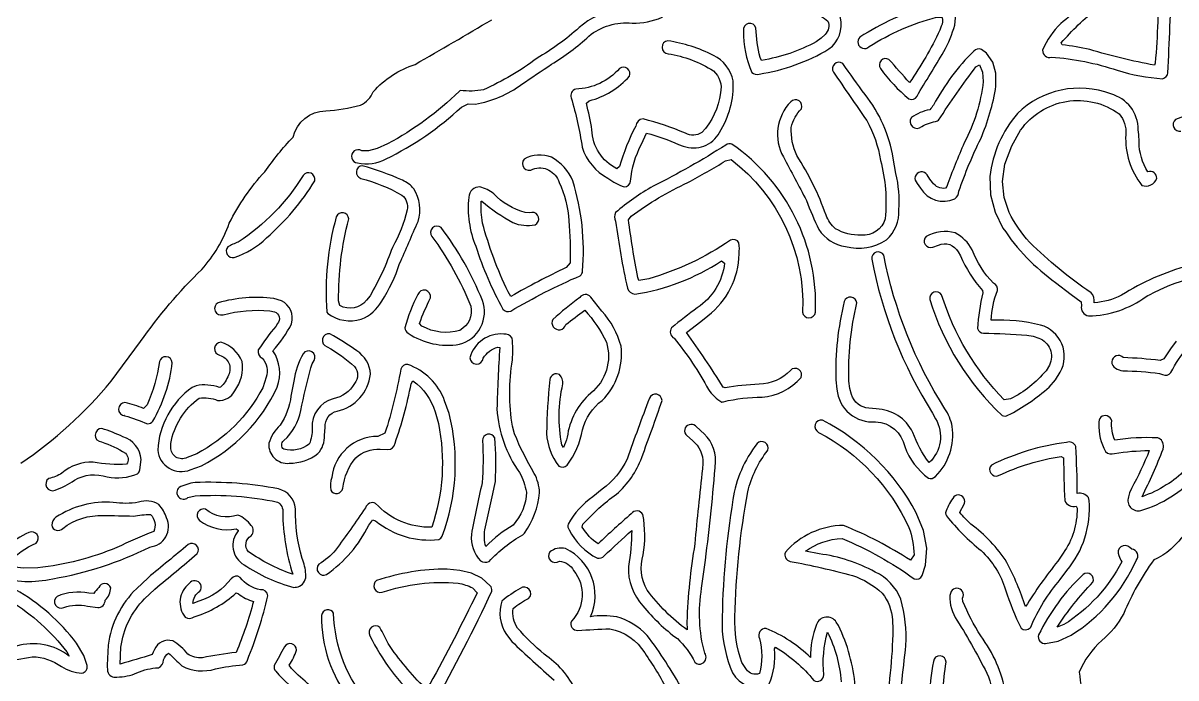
# Model space of a CAD drawing. Extents: x 1.4 to 96.1, y 1 to 80.1.
# Drawn here: x 36.22 to 41.8, y 22.98 to 26.14 of the extents above; entities that cross this region are included whole.
import ezdxf

# ---------------------------------------------------------------- set-up
doc = ezdxf.new("R2010")
doc.units = 0
doc.linetypes.add('0', pattern=[0])
doc.layers.add('1', color=7, linetype='0')

msp = doc.modelspace()

# ---------------------------------------------------------------- linework, layer by layer
at = {"layer": '1'}
for points in [[(41.412727, 26.309738, -0.047872), (41.238667, 26.142059, 0.103732), (41.150333, 26.0121, 0.510016), (41.192486, 25.978485, -0.066905), (41.511059, 25.915253, 0.057067), (41.730976, 25.874634, 0.340664), (41.756168, 25.903215, 0.000241), (41.776493, 26.350176, 0.095282)], [(41.712311, 26.349762, -0.018237), (41.695187, 25.950439), (41.690685, 25.940201, -0.027808), (41.378475, 26.015686, 0.034731), (41.244469, 26.038162), (41.239693, 26.047287, -0.043322), (41.412857, 26.214264, 0.071101)], [(36.207748, 24.016418, 0.070766), (36.644474, 24.412888), (36.787338, 24.604691, -0.049026), (37.083385, 24.952713, 0.095536), (37.216011, 25.1763, -0.069223), (37.387993, 25.425049, -0.038868), (37.524311, 25.591995, -0.338275), (37.682594, 25.719727, 0.056846), (37.850636, 25.746979, 0.192498), (37.912228, 25.811661, -0.134247), (38.115345, 25.943787, 0.001932), (38.486008, 26.159805, -0.101819)], [(41.857185, 24.970917, 0.076833), (41.531597, 24.827805, -0.098102), (41.399796, 24.792038, 0.241405), (41.384541, 24.839905, -0.04572), (41.087399, 25.084167, -0.066354), (40.988316, 25.228348), (40.964264, 25.300766), (40.956825, 25.378204), (40.9683, 25.461227), (41.000988, 25.550491), (41.043648, 25.626022, -0.41607), (41.520847, 25.704865, -0.200744), (41.552254, 25.60463, 0.182519), (41.630402, 25.359177, 0.423719), (41.70229, 25.393356, 0.544251), (41.659904, 25.424301, -0.145095), (41.616955, 25.569717), (41.614895, 25.60434), (41.613155, 25.627411, 0.340813), (41.480049, 25.801193, 0.291976), (41.028954, 25.707077, 0.149832), (40.895161, 25.402298), (40.898502, 25.313324), (40.920586, 25.230377), (40.958588, 25.152954, 0.089776), (41.213379, 24.889267), (41.288673, 24.832458), (41.337055, 24.79689), (41.337608, 24.777435, 0.409969), (41.372013, 24.728104, 0.154546), (41.651028, 24.821842), (41.659, 24.826246), (41.666969, 24.830658, -0.063509), (41.86945, 24.909271)], [(42.001522, 25.722107, 0.100777), (41.793835, 25.677061, 0.810352), (41.819653, 25.621628, -0.118722)], [(41.796822, 24.606476), (41.768456, 24.56958), (41.737255, 24.520432), (41.718769, 24.51355, 0.016847), (41.540356, 24.526886, 1.206475), (41.502777, 24.476395, 0.127939), (41.538902, 24.46283, -0.029249), (41.716274, 24.449921), (41.730335, 24.445419, 0.373401), (41.770874, 24.454514, -0.06986), (41.854008, 24.575714)], [(40.44598, 22.755531, -0.000273), (40.489101, 23.136108, 0.081971), (40.46368, 23.359299, 0.191349), (40.340469, 23.49057, 0.091554), (40.069809, 23.5784), (40.002583, 23.591095, -0.14168), (40.179901, 23.65274, -0.057718), (40.529194, 23.45784, 0.389749), (40.568424, 23.473618), (40.584541, 23.523163), (40.589981, 23.605713), (40.573677, 23.690903), (40.539204, 23.776703, 0.150534), (40.085297, 24.224609, 0.872786), (40.066959, 24.165497, -0.163945), (40.503601, 23.706238, -0.080628), (40.528301, 23.5728), (40.511288, 23.547211, 0.047008), (40.187649, 23.715652, 0.212923), (39.905991, 23.585892, 0.492261), (39.929188, 23.542068, -0.019162), (40.230148, 23.474014, -0.106134), (40.374054, 23.388031, -0.162123), (40.423416, 23.257004), (40.426308, 23.214905, -0.038762), (40.383514, 22.792114)], [(41.893574, 24.08844, -0.191764), (41.747768, 23.911194, -0.062271), (41.631119, 23.854553, 0.023165), (41.733387, 24.084642), (41.734325, 24.095055, 0.368474), (41.707104, 24.138578, 0.055519), (41.49889, 24.12709, -0.110674), (41.484425, 24.221115, 1.008452), (41.422333, 24.207962, 0.139419), (41.454853, 24.072601, 0.315129), (41.498158, 24.064102, -0.035732), (41.666405, 24.07753, -0.032424), (41.579708, 23.893875), (41.571224, 23.872513), (41.565712, 23.853256, 0.604942), (41.625809, 23.787598, 0.134841), (41.893219, 23.955978, 0.145439)], [(40.243965, 22.937256, 0.090807), (40.162891, 23.232452), (40.152191, 23.247696, 0.642102), (40.057049, 23.236588, 0.105291), (40.027893, 23.07692, 0.098305), (39.812382, 23.217669, 0.591678), (39.781216, 23.169815, -0.127456), (39.780327, 22.999331, -0.339434), (39.717739, 23.019241), (39.696068, 23.052536, -0.098723), (39.662247, 23.274414, -0.040659), (39.724167, 23.87825, -0.106524), (39.820831, 24.078934, 0.81683), (39.768833, 24.111282, 0.12917), (39.652107, 23.84024, 0.037307), (39.599472, 23.234314, 0.096526), (39.65089, 23.00309, 0.381548), (39.822823, 22.944092)], [(41.963951, 23.821594, -0.024665), (41.770737, 23.600159, -0.074933), (41.68787, 23.548874, 0.058203), (41.542549, 23.290192, -0.103044), (41.436367, 23.159409, 0.108296), (41.326683, 23.006424, -0.087077), (41.325581, 22.686142, -0.157556), (41.27792, 22.626053, 0.118665), (41.181763, 22.50972, 0.179731), (41.186203, 22.460266, 0.07094), (41.47477, 21.891785, -0.081538), (41.8228, 21.146423, -0.075347)], [(39.407875, 22.921188, 0.037736), (39.23719, 23.184143, 0.135012), (39.090527, 23.2742, 0.073925), (38.963581, 23.274612, 0.407637), (38.842583, 23.603561, 0.238113), (38.76646, 23.587633, 0.858792), (38.812809, 23.543106, -0.253142), (38.881596, 23.497803, -0.383074), (38.871113, 23.253252, 0.574975), (38.901447, 23.208496, -0.004622), (39.056637, 23.215958, -0.211334), (39.225346, 23.099609, -0.024404), (39.336437, 22.919189)], [(38.892471, 22.916916, 0.136567), (38.739731, 23.093002, -0.041187), (38.610939, 23.219193, -0.189586), (38.589767, 23.314606, -0.053465), (38.663338, 23.362823, 0.980365), (38.623146, 23.410919, 0.046322), (38.53487, 23.35022, 0.238429), (38.557533, 23.188538), (38.582451, 23.155014, 0.011064), (38.787823, 22.967651, -0.132684)], [(39.827724, 22.949432, 0.127567), (39.852692, 23.118561), (39.857471, 23.127487, -0.089095), (40.044151, 22.965925, 0.584952), (40.091331, 22.993225, -0.087265), (40.109123, 23.200516, -0.097139), (40.175648, 22.9599, 0.110665)]]:
    msp.add_lwpolyline(points, format="xyb", dxfattribs=at)
for points in [[(39.778603, 25.897018, 0.097352), (40.11697, 26.018265, 0.301623), (40.172131, 26.169052, 0.204329), (40.114822, 26.226913, 0.007848), (39.908775, 26.294159, -0.188576), (39.830944, 26.378571, 1.008672), (39.780056, 26.339798), (39.796886, 26.309326, 0.169631), (39.965733, 26.208542), (40.035431, 26.189041, -0.131454), (40.11211, 26.153198, -0.297532), (40.097843, 26.088501), (40.079498, 26.070435), (40.055382, 26.05304, -0.0826), (39.790867, 25.963303), (39.783253, 25.976578, -0.052712), (39.763836, 26.119431, 0.940375), (39.702686, 26.105438, 0.105437), (39.743931, 25.905457, 0.294427)], [(38.774399, 25.944809, 0.056), (38.955666, 26.080658, -0.197944), (39.164925, 26.143051, 0.104538), (39.310158, 26.1716, 0.933198), (39.269444, 26.220856, -0.066943), (39.098995, 26.204514, 0.163242), (38.908867, 26.121445, -0.048435), (38.704811, 25.973679, -0.057549), (38.44606, 25.821701, -0.078508), (38.334, 25.817537, 0.063582), (38.327515, 25.81308, -0.07032), (37.982075, 25.559784), (37.93137, 25.537292), (37.888737, 25.525406), (37.856792, 25.526339, 1.286737), (37.83638, 25.467453, 0.181072), (37.974239, 25.486725, 0.074136), (38.339153, 25.737732), (38.37112, 25.752594), (38.406395, 25.751907, 0.118757), (38.630726, 25.847549, -0.002329)], [(40.54269, 25.789902, -0.005875), (40.673244, 26.005447, 0.05147), (40.725273, 26.134186), (40.728111, 26.168808, 0.375716), (40.666351, 26.235046), (40.636452, 26.23584), (40.59655, 26.22934, 0.065939), (40.266747, 26.075777, 1.01445), (40.310799, 26.029556, -0.076292), (40.637043, 26.172218, -0.054761), (40.664227, 26.170731, -0.192279), (40.65947, 26.128571), (40.652573, 26.1091, -0.043097), (40.506489, 25.856003, -0.004498), (40.407192, 25.967896, 0.785303), (40.36549, 25.923752, 0.057579), (40.502693, 25.776718, 0.387563)], [(39.15731, 25.379242, -0.102793), (39.210049, 25.558075), (39.234806, 25.611038, -0.049286), (39.389622, 25.55629), (39.411308, 25.549332, 0.38212), (39.586765, 25.615494, 0.157416), (39.65329, 25.864365, 0.237211), (39.55809, 25.987579, 0.075819), (39.336929, 26.05806, 0.901645), (39.338436, 25.995499, -0.105375), (39.557571, 25.912506, -0.269899), (39.592381, 25.805725, -0.155002), (39.502121, 25.614273, -0.265429), (39.422081, 25.611359, 0.042243), (39.21727, 25.680161, 0.36425), (39.1819, 25.645645, 0.04982), (39.104179, 25.450455), (39.090744, 25.439789, -0.276748), (38.970257, 25.627731, 0.021838), (38.943413, 25.756836), (38.957516, 25.767975, 0.149871), (39.151287, 25.886795, 0.768345), (39.103779, 25.924088, -0.205884), (38.89196, 25.82402, 0.45665), (38.870148, 25.781921, -0.033931), (38.92313, 25.543472, 0.196943), (39.047604, 25.393326, 0.072983), (39.126629, 25.352127, 0.372436)], [(40.724964, 25.294815, 0.249964), (40.745182, 25.331284, -0.031082), (40.850899, 25.584213, 0.060146), (40.924637, 25.838425), (40.924782, 25.901276), (40.910187, 25.955399), (40.878048, 25.998688), (40.85463, 26.015411, 0.334014), (40.816765, 26.008102, 0.074762), (40.622871, 25.747404, -0.024507), (40.604111, 25.725037, 0.09886), (40.515659, 25.687515, 0.931948), (40.565472, 25.644363, -0.072101), (40.642292, 25.670715), (40.646896, 25.674179, -0.015359), (40.827896, 25.932526), (40.845604, 25.941177), (40.860149, 25.906067), (40.86322, 25.861252, -0.090513), (40.771591, 25.564804, 0.016105), (40.686855, 25.354202), (40.680901, 25.345276, -0.285284), (40.61747, 25.37323), (40.604515, 25.389771), (40.592087, 25.409559, 1.155778), (40.543793, 25.368484), (40.559639, 25.345306, 0.38939)], [(40.427391, 25.490845, 0.127133), (40.291443, 25.798031, -0.002667), (40.183231, 25.948046, 0.836712), (40.138569, 25.905727, -0.002109), (40.299309, 25.672302, -0.089597), (40.365841, 25.47998, -0.090578), (40.388493, 25.198242, -0.362954), (40.273045, 25.118958, -0.148747), (40.14769, 25.14975, -0.129172), (40.102604, 25.215042, 0.057628), (39.961075, 25.503983, -0.12234), (39.934509, 25.639496, -0.145211), (39.98362, 25.729385, 0.835743), (39.93211, 25.763031, 0.331379), (39.896118, 25.496803, -0.004432), (40.007908, 25.285873, 0.023454), (40.068134, 25.145691, 0.221768), (40.196671, 25.063599, 0.213088), (40.394989, 25.096039, 0.224868), (40.455341, 25.241119, 0.072515), (40.440922, 25.416672)], [(39.607086, 24.313477, -0.059614), (39.793167, 24.335541, 0.195557), (39.981808, 24.430756, 0.848993), (39.930676, 24.465225, -0.197392), (39.778393, 24.397964, 0.037432), (39.614521, 24.380264), (39.604389, 24.384003, 0.018444), (39.427174, 24.648773), (39.49625, 24.701462), (39.531555, 24.729416, 0.229252), (39.682163, 25.028231, 0.060703), (39.681461, 25.080875, 0.407976), (39.63974, 25.093979, -0.081531), (39.244854, 24.908066), (39.197567, 24.898743), (39.191692, 24.913818, -0.015548), (39.147217, 25.193268), (39.159374, 25.209915, -0.049313), (39.434742, 25.373337, 0.019677), (39.616943, 25.478271), (39.643005, 25.484375, -0.245909), (39.989254, 24.746643, 0.889965), (40.051353, 24.746429, 0.257467), (39.64764, 25.558319, 0.256168), (39.617855, 25.55426, -0.028065), (39.266621, 25.35553, 0.049063), (39.084415, 25.22757, 0.253102), (39.084797, 25.186005, 0.022031), (39.141987, 24.862461, 0.281738), (39.178043, 24.832916, 0.106679), (39.596416, 24.994125), (39.611645, 24.983322, -0.220877), (39.479931, 24.768036, 0.009422), (39.355698, 24.671188, 0.458102), (39.367702, 24.62059, -0.04781), (39.533905, 24.372602, 0.122689), (39.598892, 24.312088, 0.066714)], [(38.577606, 24.751923, -0.030078), (38.913536, 24.922546, 0.21009), (38.925045, 24.944901, 0.095271), (38.878033, 25.380749, 0.166853), (38.774994, 25.494886, 0.226966), (38.642132, 25.486235, 0.899366), (38.684803, 25.438065, -0.425359), (38.811432, 25.37355, -0.103719), (38.858086, 25.188263, -0.037889), (38.864201, 24.984787), (38.846203, 24.961685, 0.020881), (38.578728, 24.822708), (38.564682, 24.844681, -0.046115), (38.440731, 25.177292, -0.056929), (38.434448, 25.282562), (38.437073, 25.282181, 0.047279), (38.587814, 25.17926, 0.148216), (38.695423, 25.169117, 0.83909), (38.67918, 25.228516), (38.665943, 25.227112), (38.647636, 25.227997, -0.133322), (38.494987, 25.318359, 0.101163), (38.428307, 25.351746, 0.408346), (38.374355, 25.301849, 0.123751), (38.408398, 25.064987, 0.046508), (38.539272, 24.761658, 0.356312)], [(37.854027, 24.712021, 0.174304), (37.953514, 24.799835, 0.069077), (38.039986, 24.980774, -0.002325), (38.129669, 25.184967, 0.219238), (38.108517, 25.342697, 0.123368), (38.053364, 25.383713, 0.043745), (37.85907, 25.454071, 0.821626), (37.852528, 25.393051, -0.067644), (38.05064, 25.312103, -0.290725), (38.07621, 25.240234, -0.071329), (38.005032, 25.059555, -0.047239), (37.896774, 24.825439), (37.8792, 24.80368, -0.364902), (37.75071, 24.778183), (37.744804, 24.800919, -0.065809), (37.793892, 25.196716, 0.820992), (37.733421, 25.206863, 0.087427), (37.688595, 24.747162), (37.693222, 24.739929, 0.237286)], [(37.239902, 25.011337, 0.115388), (37.396618, 25.105591, 0.077317), (37.629253, 25.381485, 0.833992), (37.573162, 25.406693, -0.109912), (37.259266, 25.085175, 0.026962), (37.209011, 25.062162, 0.727535)], [(38.329205, 24.59166, 0.441671), (38.440678, 24.803513, 0.063952), (38.241192, 25.155075, 0.901594), (38.196316, 25.112061, -0.06269), (38.384155, 24.775772, -0.330593), (38.331615, 24.658508, -0.203154), (38.148109, 24.679123), (38.135792, 24.691833, -0.023219), (38.189064, 24.815201, 0.945169), (38.128487, 24.831436, 0.060287), (38.065598, 24.670822, 0.26061), (38.081467, 24.644623, 0.194206)], [(40.982647, 24.247803, 0.064412), (41.181633, 24.384674), (41.212097, 24.41922), (41.235729, 24.456482, 0.483059), (41.140373, 24.684097, 0.071096), (40.902142, 24.707352, -0.090577), (40.931763, 24.850555, 0.330495), (40.913219, 24.886581, -0.105052), (40.809563, 25.047928, 0.14425), (40.72789, 25.129684, 0.202155), (40.586819, 25.112213, 0.82648), (40.620022, 25.060562), (40.646, 25.069885, -0.404917), (40.742302, 25.037247), (40.753517, 25.018631, 0.084747), (40.85894, 24.851456), (40.860508, 24.840027, 0.04228), (40.83527, 24.666794, 0.316449), (40.863819, 24.644852, -0.012844), (41.074104, 24.635864), (41.104767, 24.629776), (41.131386, 24.620955, -0.446938), (41.182789, 24.490921), (41.166885, 24.463379, -0.097462), (40.995319, 24.326721), (40.964085, 24.322327, -0.116314), (40.66161, 24.829956, 0.82343), (40.604416, 24.807739, 0.130697), (40.954861, 24.246796, 0.222983)], [(40.631977, 23.952393, 0.237147), (40.713192, 24.194546, 0.092773), (40.677708, 24.279251, -0.09438), (40.382378, 25.021057, 0.820871), (40.323757, 25.003067, 0.094854), (40.617992, 24.258179), (40.632519, 24.230515, -0.352702), (40.601528, 24.019318, -0.079226), (40.522949, 24.165451, 0.277253), (40.345608, 24.278397), (40.310268, 24.281816, -0.311838), (40.225773, 24.348877), (40.217918, 24.377426), (40.213009, 24.412231, -0.068036), (40.251575, 24.790771, 0.817943), (40.190731, 24.797867, 0.066642), (40.149921, 24.419159), (40.155388, 24.373428, 0.415178), (40.342346, 24.21664, -0.346518), (40.483112, 24.096542, 0.145764), (40.597504, 23.94404, 0.299408)], [(37.027531, 23.984085), (37.081036, 24.003708, 0.169096), (37.447338, 24.384239, 0.243137), (37.427116, 24.559464, 0.069885), (37.51738, 24.690567, 0.367974), (37.468056, 24.801117), (37.431355, 24.812805, 0.097461), (37.161797, 24.791626, 0.913026), (37.185665, 24.734146, -0.08363), (37.412457, 24.753143), (37.435085, 24.747971, -0.533574), (37.449421, 24.691116), (37.441368, 24.677841, 0.032202), (37.356457, 24.564453, 0.368745), (37.375427, 24.523392, -0.264038), (37.39463, 24.432037), (37.377605, 24.381119, -0.152438), (37.058475, 24.061996), (37.011772, 24.044556, -0.595236), (36.933521, 24.093613), (36.933178, 24.111099, -0.196234), (37.07048, 24.330475, -0.12855), (37.159836, 24.319946, 0.310548), (37.242676, 24.366852, 0.198127), (37.277988, 24.508194, 0.232529), (37.175083, 24.600752, 0.854964), (37.168877, 24.537981, -0.487941), (37.211571, 24.44165, -0.112103), (37.174095, 24.383469), (37.169247, 24.38237, 0.128562), (37.055351, 24.391113), (37.035957, 24.383026, 0.225563), (36.869728, 24.079489, 0.497293)], [(38.850399, 24.006973, 0.121851), (38.924545, 24.177856, -0.175701), (39.019707, 24.319977, 0.234154), (39.110901, 24.581879, 0.122233), (39.018795, 24.75119), (38.96447, 24.81897, 0.507174), (38.911068, 24.817215, 0.021233), (38.780907, 24.711151, 1.123059), (38.84338, 24.686188, -0.006323), (38.935265, 24.755341, -0.075512), (39.040215, 24.601654, -0.306811), (38.964161, 24.354645, 0.182702), (38.850544, 24.141785, -0.037168), (38.832588, 24.092621), (38.824612, 24.104935, -0.103358), (38.829308, 24.399549, 0.210631), (38.813992, 24.444386, 0.541961), (38.767132, 24.421005, 0.02203), (38.750542, 24.1604, 0.154048), (38.810249, 24.002853, 0.36711)], [(37.680008, 24.189316, -0.380835), (37.738346, 24.268387, 0.321527), (37.899094, 24.446732, 0.242744), (37.833252, 24.559219, 0.030373), (37.702591, 24.642044, 0.936211), (37.689453, 24.57901, -0.048439), (37.822376, 24.4841, -0.36349), (37.820972, 24.40155, -0.223427), (37.719128, 24.327896, 0.358275), (37.616978, 24.184921, -0.103989), (37.603046, 24.109131, -0.226677), (37.480007, 24.083677, -0.511296), (37.480278, 24.125534, 0.159295), (37.562, 24.271301, -0.013704), (37.609875, 24.477844), (37.617344, 24.49588), (37.625858, 24.512054, 0.970466), (37.572929, 24.545258, 0.08661), (37.528305, 24.413269), (37.514149, 24.340881, -0.116218), (37.462608, 24.199905, 0.137331), (37.407513, 24.112442, 0.473267), (37.506233, 24.016159, 0.158911), (37.644943, 24.062622, 0.184575), (37.677383, 24.151123)], [(38.472496, 23.541962, -0.074968), (38.635998, 23.670532), (38.644184, 23.678192, 0.129392), (38.716656, 23.872925, 0.12544), (38.690899, 23.967346, -0.033049), (38.596016, 24.157913), (38.585503, 24.194809, -0.078435), (38.585781, 24.515778, 0.043379), (38.584137, 24.620514, 0.323913), (38.543297, 24.640701, 0.359802), (38.37989, 24.526306, 0.915677), (38.444546, 24.524094, -0.193931), (38.514755, 24.577652), (38.52459, 24.575836, 0.010894), (38.510841, 24.2789, 0.141025), (38.620087, 23.971069, -0.071131), (38.653881, 23.876953, -0.175397), (38.588768, 23.716858, 0.064623), (38.457169, 23.614273, -0.121966), (38.452896, 23.694092, 0.001585), (38.503246, 23.927567, 0.035487), (38.500278, 24.138474, 0.803659), (38.440563, 24.1259, -0.036145), (38.439144, 23.920942, 0.012455), (38.387131, 23.671959, 0.205277), (38.430962, 23.544069, 0.263982)], [(36.845772, 24.219742, 0.106245), (36.939903, 24.502029, 0.861867), (36.878311, 24.507339, -0.061469), (36.819099, 24.298126), (36.801785, 24.280502, 0.050046), (36.71151, 24.309126, 0.982383), (36.71093, 24.246033, -0.009447), (36.82085, 24.207092, 0.235663)], [(37.686363, 23.47876, 0.127137), (37.891045, 23.716864, -0.003782), (37.909397, 23.743469), (37.923576, 23.737473, 0.202913), (38.229179, 23.647751, 0.195008), (38.24593, 23.664078, 0.152464), (38.279678, 24.256836), (38.257587, 24.318085, 0.225575), (38.079243, 24.49362, 0.369188), (38.045925, 24.470367, -0.032957), (37.968899, 24.161362), (37.93396, 24.146181, 0.37739), (37.711491, 23.947586, 0.10777), (37.706966, 23.886459, 0.705669), (37.765144, 23.895737, -0.144565), (37.827671, 24.042938, -0.195814), (37.945988, 24.084106), (37.98317, 24.082932, 0.387218), (38.017776, 24.112625, 0.039483), (38.095417, 24.400421), (38.104687, 24.414032, -0.170602), (38.211391, 24.264847), (38.22784, 24.208466, -0.133697), (38.195213, 23.707123, -0.219999), (37.923893, 23.822447, 0.44217), (37.874748, 23.801453, -0.007374), (37.730335, 23.59613, -0.073309), (37.649014, 23.527847, 0.849583)], [(39.505344, 23.049347, 0.437714), (39.515606, 23.099075, -0.107278), (39.50098, 23.412277), (39.518894, 23.548134, 0.015459), (39.567951, 24.024349, 0.242846), (39.497509, 24.172638), (39.47057, 24.196457, 1.000563), (39.42923, 24.149567), (39.456039, 24.1259, -0.258079), (39.506123, 24.014496), (39.505093, 23.98892, 0.007552), (39.467869, 23.62619, 0.031217), (39.429081, 23.249039), (39.431114, 23.210281, -0.075147), (39.237679, 23.402191, -0.208536), (39.218189, 23.573746, 0.087359), (39.216637, 23.768021, 0.55364), (39.160606, 23.771942, 0.013174), (38.999985, 23.62648, -0.107782), (38.923717, 23.707642), (38.926891, 23.721344, -0.058955), (39.088909, 23.866028, 0.125174), (39.210888, 24.044388, 0.009314), (39.309391, 24.318878, 0.805622), (39.248219, 24.330395, 0.003496), (39.139885, 24.036621, -0.128171), (39.019817, 23.890274), (38.974335, 23.854477, 0.109023), (38.854721, 23.722412, 0.207137), (38.859909, 23.694382, 0.159808), (38.996727, 23.556976, 0.264981), (39.029148, 23.569077, 0.003308), (39.162525, 23.691711, -0.042765), (39.146572, 23.517944, 0.202125), (39.217178, 23.32637, 0.062524), (39.383511, 23.168427, -0.092603), (39.467392, 23.055344, 0.342845)], [(36.466553, 23.93364, -0.22821), (36.625225, 23.949753, 0.140853), (36.772751, 23.965164, 0.175625), (36.783325, 23.985062), (36.789856, 24.033707, 0.308091), (36.701912, 24.143661, 0.036318), (36.599888, 24.184145, 0.980769), (36.59837, 24.119324, -0.058879), (36.713959, 24.06485, -0.359824), (36.719433, 24.011047, -0.061143), (36.55772, 24.021637, 0.18499), (36.406609, 23.968781, -0.103883), (36.342705, 23.9431, 0.892093), (36.373409, 23.885864, 0.067651)], [(41.089767, 23.221069), (41.092712, 23.224594, -0.078432), (41.235695, 23.454071), (41.26807, 23.497742, 0.195065), (41.375427, 23.836102), (41.372635, 23.850601, 0.263681), (41.31749, 23.870483, 0.016728), (41.310402, 24.097153, 0.423515), (41.265839, 24.116486, 0.084534), (40.902672, 24.007051, 0.81408), (40.937454, 23.956696, -0.071944), (41.240776, 24.049194), (41.251724, 24.042847, 0.0099), (41.256973, 23.836319, 0.361555), (41.312813, 23.808044), (41.316704, 23.799423, -0.16197), (41.249809, 23.58197), (41.223679, 23.543137, 0.028844), (41.067505, 23.323059, 0.037704), (40.977901, 23.537262, 0.08959), (40.803104, 23.72226, -0.032252), (40.750553, 23.777817), (40.751305, 23.783676), (40.769836, 23.815752, 1.027612), (40.715294, 23.846283, 0.080185), (40.680664, 23.776062), (40.681892, 23.768448), (40.684952, 23.761368, 0.053875), (40.85313, 23.593979, -0.128909), (40.971058, 23.404709, 0.039304), (41.046238, 23.219725, 0.405777)], [(37.555431, 23.421814, 0.329308), (37.586151, 23.479721, 0.086706), (37.56813, 23.556366, -0.073882), (37.536617, 23.79599, 0.326334), (37.453922, 23.891922, 0.058713), (37.050564, 23.92276, 0.083344), (36.973125, 23.899033, 0.989273), (37.015934, 23.850235), (37.050797, 23.858215, -0.06924), (37.448708, 23.82869, -0.315342), (37.47451, 23.778198, 0.07331), (37.522839, 23.479614), (37.516598, 23.481049, -0.065492), (37.309166, 23.588715, -0.480009), (37.321774, 23.666046, 0.411169), (37.322136, 23.715271, 0.14312), (37.257278, 23.765442, -0.257837), (37.10162, 23.793659, 0.829024), (37.071911, 23.739777, 0.219926), (37.250103, 23.699829), (37.258373, 23.692032), (37.259083, 23.689957, 0.469447), (37.287502, 23.525665, 0.083237), (37.52763, 23.416313, 0.094271)], [(36.83176, 23.611145, 0.51751), (36.912449, 23.752762, 0.106611), (36.875271, 23.816238, 0.232956), (36.777374, 23.827316, -0.081259), (36.655136, 23.827209, 0.166583), (36.377029, 23.754978, 0.198719), (36.356876, 23.716444, 0.611979), (36.410484, 23.700836, -0.177544), (36.607044, 23.763611, -0.002637), (36.751705, 23.761124, -0.044044), (36.835201, 23.768219, -0.298705), (36.851383, 23.686447, 0.020223), (36.671867, 23.60878, -0.072168), (36.290226, 23.510834), (36.218491, 23.509247), (36.15377, 23.516708), (36.148563, 23.532227, -0.113446), (36.282681, 23.630569, 0.843593), (36.246971, 23.681351, 0.178414), (36.06255, 23.509262, 0.434167), (36.093857, 23.468765, 0.13456), (36.361862, 23.457932, 0.073339)], [(36.769299, 23.002777, -0.106275), (36.872944, 23.027481, 0.31138), (36.898518, 23.066147, -0.13431), (36.921806, 23.098724, -0.010449), (36.986115, 23.036713, 0.193141), (37.148781, 23.021866, -0.043726), (37.281395, 23.041519, 0.264746), (37.303741, 23.064804, 0.040366), (37.402576, 23.375305, 0.410772), (37.366989, 23.405121, -0.195719), (37.268536, 23.464767, 0.408692), (37.22514, 23.457901, -0.158262), (37.068851, 23.349335), (37.040264, 23.338318, -0.266237), (37.074368, 23.39772, 1.020255), (37.022442, 23.434631, 0.424083), (37.003017, 23.272232, 0.313237), (37.046925, 23.274017, 0.108943), (37.24939, 23.38913), (37.260075, 23.385452, 0.101174), (37.333229, 23.34848, -0.03327), (37.249447, 23.101837, 0.020885), (37.085796, 23.075836, -0.154392), (37.015232, 23.093857, 0.096721), (36.942608, 23.157578, 0.390697), (36.854939, 23.11528), (36.848507, 23.103333), (36.842869, 23.09111, -0.009054), (36.687904, 23.045731), (36.692154, 23.126511, -0.168614), (36.806431, 23.36084), (36.855549, 23.408417, 0.004851), (37.061012, 23.579302, 0.834719), (37.017914, 23.623158, 0.000484), (36.823059, 23.463017), (36.767029, 23.409775, 0.169226), (36.630554, 23.136612), (36.625481, 23.041031), (36.626892, 23.010773, 0.401048), (36.672653, 22.983078, 0.101838)], [(41.602642, 23.54637, 0.639067), (41.581558, 23.60051), (41.571514, 23.609009, 0.866677), (41.518719, 23.570541, 0.087532), (41.53363, 23.540344, -0.134504), (41.252598, 23.236221), (41.22084, 23.224045, -0.048672), (41.393517, 23.441132, 0.773046), (41.346027, 23.478607, 0.089243), (41.130711, 23.186325, 0.548618), (41.16502, 23.145355), (41.225098, 23.156128), (41.288837, 23.185654, 0.150338)], [(38.20536, 22.852692, 0.019108), (38.486507, 23.398071, 0.226547), (38.477722, 23.424393), (38.437443, 23.460098), (38.387814, 23.484299), (38.331329, 23.498627), (38.270473, 23.504684, 0.083938), (37.928558, 23.448732, 0.850455), (37.955063, 23.393021, -0.100679), (38.322777, 23.436935, -0.062196), (38.393127, 23.414001), (38.415264, 23.390701, -0.011838), (38.186481, 22.947922), (38.162315, 22.930634, -0.05077), (37.98399, 23.145218, 0.017537), (37.944622, 23.222656, 0.855134), (37.896439, 23.182861, 0.102306), (38.133694, 22.870125, 0.047776), (38.171234, 22.838612, 0.326684)], [(36.415604, 23.319366, -0.141986), (36.529728, 23.325958), (36.579926, 23.318266, 0.441267), (36.615166, 23.354889, 0.220474), (36.642399, 23.414017, 0.691591), (36.584305, 23.415344, 0.058992), (36.561264, 23.38652), (36.537148, 23.388031, 0.150305), (36.383213, 23.372557, 0.920461)], [(36.528721, 23.038925), (36.512138, 23.087112), (36.477695, 23.145889, 0.101185), (36.180977, 23.405993, 0.779694), (36.157471, 23.350128, -0.091618), (36.430443, 23.104721), (36.442204, 23.083939, 0.242127), (36.18647, 23.131912), (36.141933, 23.12233), (36.137913, 23.122314, -0.045293), (36.131401, 23.232058, 1.167465), (36.075169, 23.259171, 0.16256), (36.070126, 23.195328, 0.014659), (36.078136, 23.076141, 0.390278), (36.115356, 23.054901, 0.002898), (36.262653, 23.080658, -0.159398), (36.404194, 23.033493, 0.118553), (36.502853, 23.002136, 0.424166)], [(40.88179, 22.594086), (40.884399, 22.598251, 0.034113), (40.965679, 22.806366), (40.972645, 22.853745), (40.971802, 22.903259, 0.119351), (40.850769, 23.1819, -0.04242), (40.764183, 23.34845), (40.762241, 23.364319, 1.008968), (40.708042, 23.396896), (40.701088, 23.377228, 0.156229), (40.736084, 23.257339, -0.026134), (40.889236, 22.983484, -0.245194), (40.850216, 22.688522, -0.037035), (40.710735, 22.899872, 0.242667), (40.666828, 22.912659, -0.018292), (40.683952, 23.055511, 0.906964), (40.621822, 23.05867, 0.043043), (40.603107, 22.874329, 0.353754), (40.652325, 22.850388), (40.667099, 22.850113, 0.034249), (40.811386, 22.632507, 0.047089), (40.839592, 22.586502, 0.3974)], [(37.884529, 22.791656, 0.685976), (37.894859, 22.852371, -0.178172), (37.720821, 23.291122, 0.744512), (37.661816, 23.280975, 0.169903), (37.800529, 22.871964), (37.795959, 22.851913, -0.146004), (37.582546, 22.962601), (37.549408, 22.992279), (37.516571, 23.023727), (37.505939, 23.040756, 0.066531), (37.541508, 23.11322, 0.771949), (37.483109, 23.128922, -0.003491), (37.433098, 23.039185, 0.251339), (37.441158, 23.010727, 0.114983), (37.732475, 22.80162, 0.115304)]]:
    msp.add_lwpolyline(points, format="xyb", close=True, dxfattribs=at)
msp.add_lwpolyline([(36.708466, 24.246765), (36.711369, 24.246613), (36.708466, 24.246765)], dxfattribs=at)

doc.saveas('drawing.dxf')
